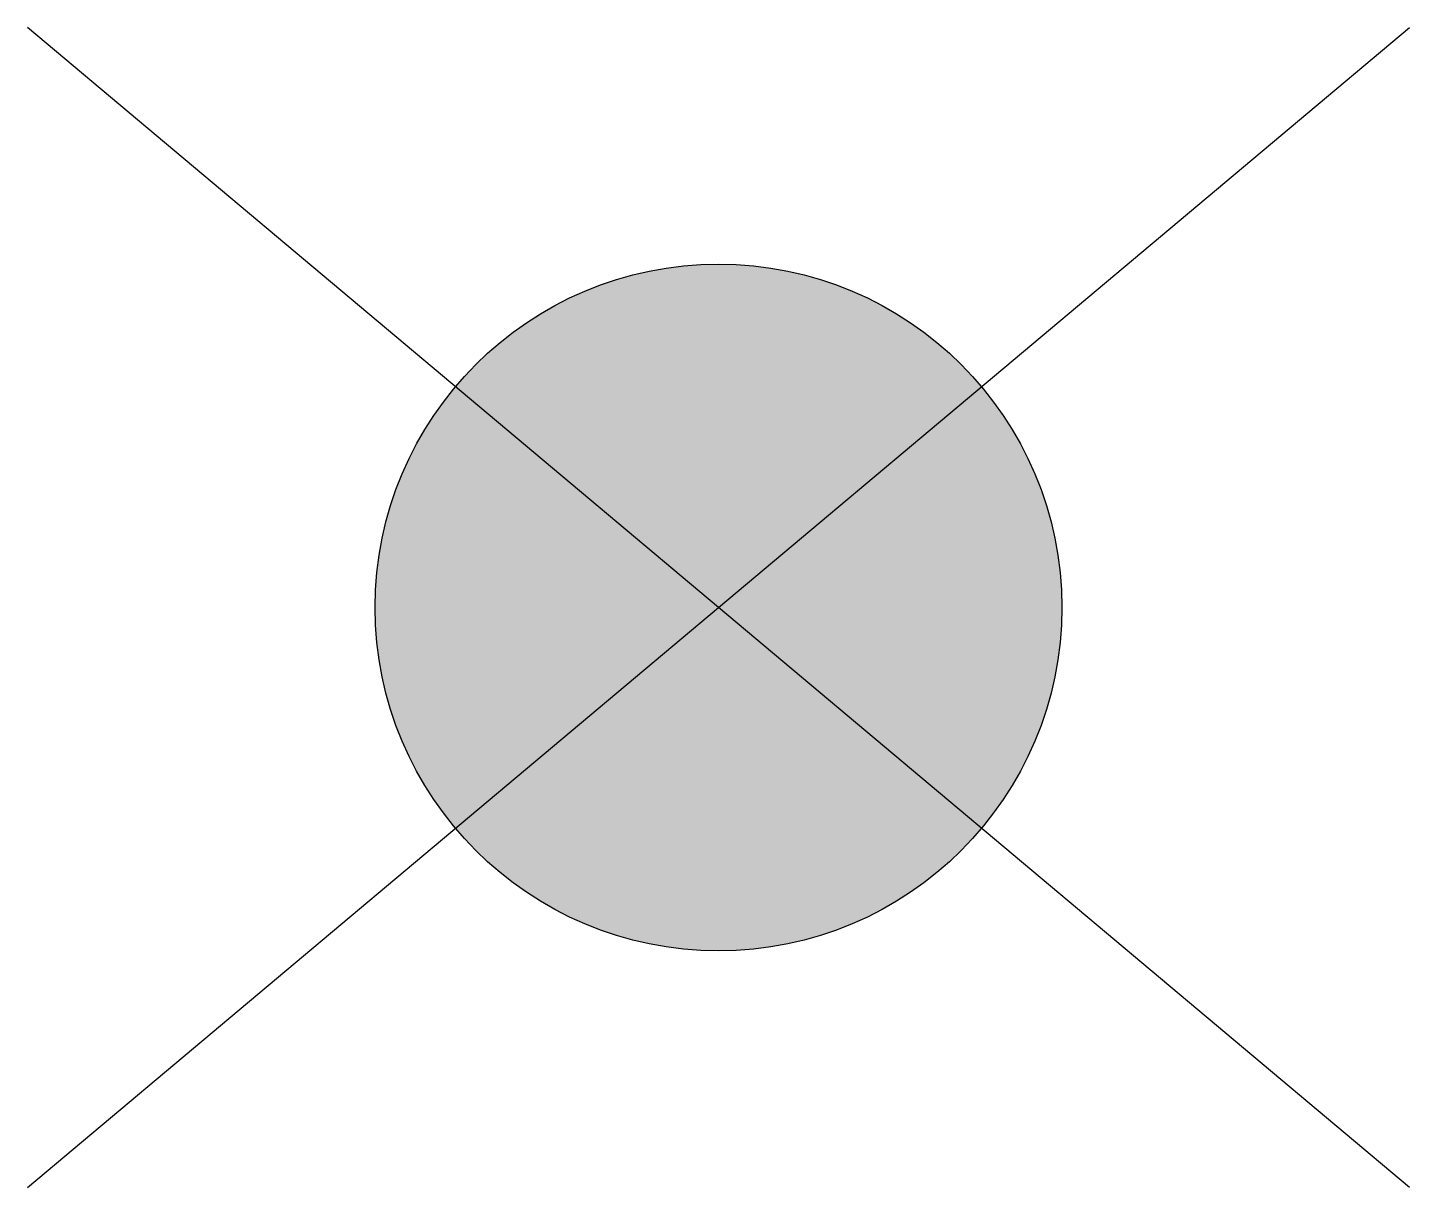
# Model space of a CAD drawing. Header units: metres. Extents: x -0.453 to 0.453, y -0.38 to 0.38.
import ezdxf

# ---------------------------------------------------------------- set-up
doc = ezdxf.new("R2010")
doc.units = ezdxf.units.M

msp = doc.modelspace()

# ---------------------------------------------------------------- hatches: boundary and pattern name
h = msp.add_hatch(color=256)
edge = h.paths.add_edge_path()
edge.add_arc((0, 0), 0.225, 76.41893, 436.41893)

# ---------------------------------------------------------------- linework, layer by layer
for p, q in [((-0.45272, -0.37988), (0.45272, 0.37988)), ((0.45272, -0.37988), (-0.45272, 0.37988))]:
    msp.add_line(p, q)
msp.add_circle((0, 0), 0.225)

doc.saveas('drawing.dxf')
